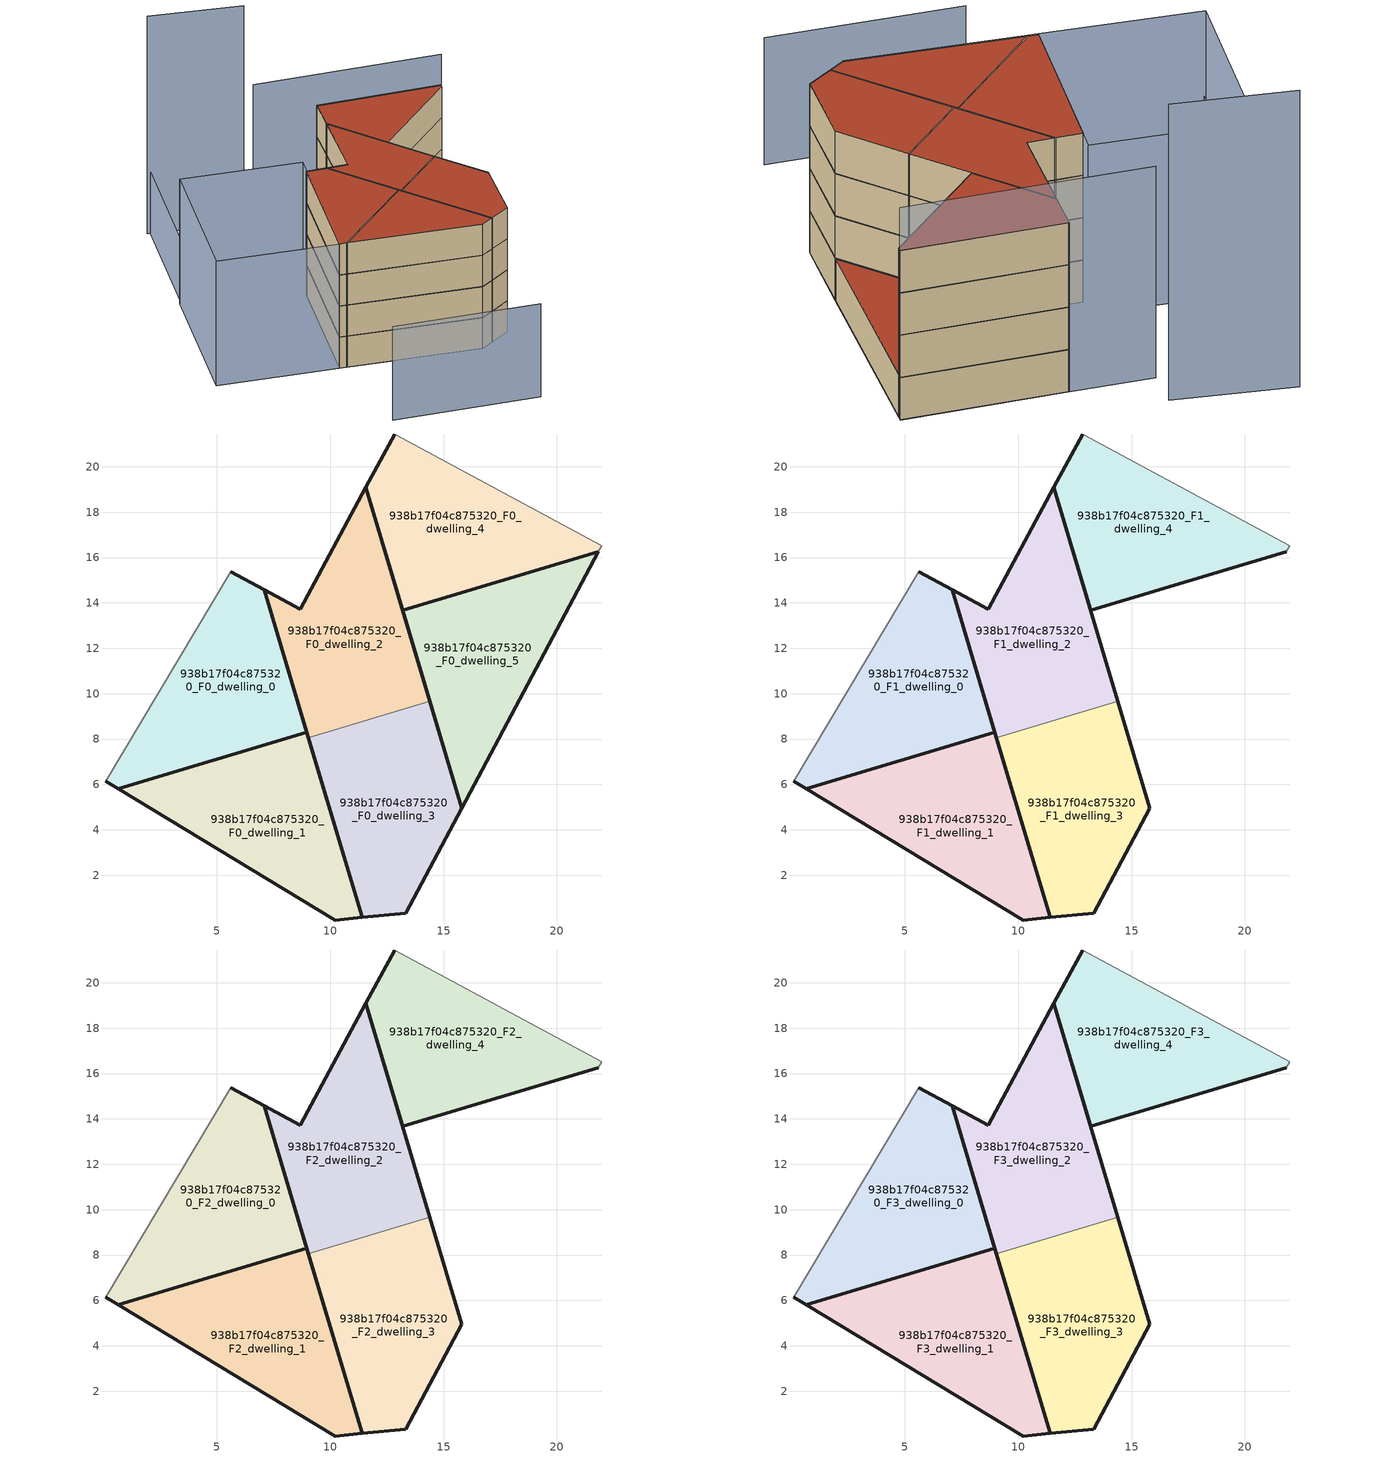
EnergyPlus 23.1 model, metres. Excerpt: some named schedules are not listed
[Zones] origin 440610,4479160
938b17f04c875320_F0_dwelling_0
 floor ground (EU_floor_Construction): 8.98,8.29 7.11,14.57 5.62,15.37 0.12,6.13 0.66,5.81 z0
 wall outside (EU_wall_Construction): 5.62,15.37 7.11,14.57 8.98,8.29 0.66,5.81 0.12,6.13 z0:3
 wall adiabatic (EU_wall_Construction): 0.12,6.13 5.62,15.37 z0:3
938b17f04c875320_F0_dwelling_1
 floor ground (EU_floor_Construction): 11.42,0.14 8.98,8.29 0.66,5.81 10.22,0.03 z0
 wall outside (EU_wall_Construction): 8.98,8.29 11.42,0.14 10.22,0.03 0.66,5.81 8.98,8.29 z0:3
938b17f04c875320_F0_dwelling_2
 floor ground (EU_floor_Construction): 14.39,9.66 11.58,19.09 8.68,13.73 7.11,14.57 9.05,8.06 z0
 wall outside (EU_wall_Construction): 9.05,8.06 7.11,14.57 8.68,13.73 11.58,19.09 14.39,9.66 z0:3
 wall to 938b17f04c875320_F0_dwelling_3 (EU_wall_Construction): 14.39,9.66 9.05,8.06 z0:3
938b17f04c875320_F0_dwelling_3
 floor ground (EU_floor_Construction): 13.33,0.33 15.8,4.96 14.39,9.66 9.05,8.06 11.42,0.14 z0
 wall outside (EU_wall_Construction): 14.39,9.66 15.8,4.96 13.33,0.33 11.42,0.14 9.05,8.06 z0:3
938b17f04c875320_F0_dwelling_4
 floor ground (EU_floor_Construction): 21.82,16.25 21.97,16.52 12.85,21.44 11.58,19.09 13.2,13.67 z0
 wall outside (EU_wall_Construction): 21.82,16.25 13.2,13.67 11.58,19.09 12.85,21.44 z0:3
 wall adiabatic (EU_wall_Construction): 12.85,21.44 21.97,16.52 21.82,16.25 z0:3
938b17f04c875320_F0_dwelling_5
 floor ground (EU_floor_Construction): 15.8,4.96 21.82,16.25 13.2,13.67 z0
 wall outside (EU_wall_Construction): 21.82,16.25 15.8,4.96 13.2,13.67 21.82,16.25 z0:3
 roof outside (EU_roof_Construction): 21.82,16.25 15.8,4.96 13.2,13.67 z3
938b17f04c875320_F1_dwelling_0
 floor to 938b17f04c875320_F0_dwelling_0 (EU_floor_Construction): 8.98,8.29 7.11,14.57 5.62,15.37 0.12,6.13 0.66,5.81 z3
 wall outside (EU_wall_Construction): 5.62,15.37 7.11,14.57 8.98,8.29 0.66,5.81 0.12,6.13 z3:6
 wall adiabatic (EU_wall_Construction): 0.12,6.13 5.62,15.37 z3:6
938b17f04c875320_F1_dwelling_1
 floor to 938b17f04c875320_F0_dwelling_1 (EU_floor_Construction): 11.42,0.14 8.98,8.29 0.66,5.81 10.22,0.03 z3
 wall outside (EU_wall_Construction): 8.98,8.29 11.42,0.14 10.22,0.03 0.66,5.81 8.98,8.29 z3:6
938b17f04c875320_F1_dwelling_2
 floor to 938b17f04c875320_F0_dwelling_2 (EU_floor_Construction): 14.39,9.66 11.58,19.09 8.68,13.73 7.11,14.57 9.05,8.06 z3
 wall outside (EU_wall_Construction): 9.05,8.06 7.11,14.57 8.68,13.73 11.58,19.09 14.39,9.66 z3:6
 wall to 938b17f04c875320_F1_dwelling_3 (EU_wall_Construction): 14.39,9.66 9.05,8.06 z3:6
938b17f04c875320_F1_dwelling_3
 floor to 938b17f04c875320_F0_dwelling_3 (EU_floor_Construction): 13.33,0.33 15.8,4.96 14.39,9.66 9.05,8.06 11.42,0.14 z3
 wall outside (EU_wall_Construction): 14.39,9.66 15.8,4.96 13.33,0.33 11.42,0.14 9.05,8.06 z3:6
938b17f04c875320_F1_dwelling_4
 floor to 938b17f04c875320_F0_dwelling_4 (EU_floor_Construction): 21.82,16.25 21.97,16.52 12.85,21.44 11.58,19.09 13.2,13.67 z3
 wall outside (EU_wall_Construction): 21.82,16.25 13.2,13.67 11.58,19.09 12.85,21.44 z3:6
 wall adiabatic (EU_wall_Construction): 12.85,21.44 21.97,16.52 21.82,16.25 z3:6
938b17f04c875320_F2_dwelling_0
 floor to 938b17f04c875320_F1_dwelling_0 (EU_floor_Construction): 8.98,8.29 7.11,14.57 5.62,15.37 0.12,6.13 0.66,5.81 z6
 wall outside (EU_wall_Construction): 5.62,15.37 7.11,14.57 8.98,8.29 0.66,5.81 0.12,6.13 z6:9
 wall adiabatic (EU_wall_Construction): 0.12,6.13 5.62,15.37 z6:9
938b17f04c875320_F2_dwelling_1
 floor to 938b17f04c875320_F1_dwelling_1 (EU_floor_Construction): 11.42,0.14 8.98,8.29 0.66,5.81 10.22,0.03 z6
 wall outside (EU_wall_Construction): 8.98,8.29 11.42,0.14 10.22,0.03 0.66,5.81 8.98,8.29 z6:9
938b17f04c875320_F2_dwelling_2
 floor to 938b17f04c875320_F1_dwelling_2 (EU_floor_Construction): 14.39,9.66 11.58,19.09 8.68,13.73 7.11,14.57 9.05,8.06 z6
 wall outside (EU_wall_Construction): 9.05,8.06 7.11,14.57 8.68,13.73 11.58,19.09 14.39,9.66 z6:9
 wall to 938b17f04c875320_F2_dwelling_3 (EU_wall_Construction): 14.39,9.66 9.05,8.06 z6:9
938b17f04c875320_F2_dwelling_3
 floor to 938b17f04c875320_F1_dwelling_3 (EU_floor_Construction): 13.33,0.33 15.8,4.96 14.39,9.66 9.05,8.06 11.42,0.14 z6
 wall outside (EU_wall_Construction): 14.39,9.66 15.8,4.96 13.33,0.33 11.42,0.14 9.05,8.06 z6:9
938b17f04c875320_F2_dwelling_4
 floor to 938b17f04c875320_F1_dwelling_4 (EU_floor_Construction): 21.82,16.25 21.97,16.52 12.85,21.44 11.58,19.09 13.2,13.67 z6
 wall outside (EU_wall_Construction): 21.82,16.25 13.2,13.67 11.58,19.09 12.85,21.44 z6:9
 wall adiabatic (EU_wall_Construction): 12.85,21.44 21.97,16.52 21.82,16.25 z6:9
938b17f04c875320_F3_dwelling_0
 floor to 938b17f04c875320_F2_dwelling_0 (EU_floor_Construction): 8.98,8.29 7.11,14.57 5.62,15.37 0.12,6.13 0.66,5.81 z9
 wall outside (EU_wall_Construction): 5.62,15.37 7.11,14.57 8.98,8.29 0.66,5.81 0.12,6.13 z9:12
 wall adiabatic (EU_wall_Construction): 0.12,6.13 5.62,15.37 z9:12
 roof outside (EU_roof_Construction): 7.11,14.57 8.98,8.29 0.66,5.81 0.12,6.13 5.62,15.37 z12
938b17f04c875320_F3_dwelling_1
 floor to 938b17f04c875320_F2_dwelling_1 (EU_floor_Construction): 11.42,0.14 8.98,8.29 0.66,5.81 10.22,0.03 z9
 wall outside (EU_wall_Construction): 8.98,8.29 11.42,0.14 10.22,0.03 0.66,5.81 8.98,8.29 z9:12
 roof outside (EU_roof_Construction): 8.98,8.29 11.42,0.14 10.22,0.03 0.66,5.81 z12
938b17f04c875320_F3_dwelling_2
 floor to 938b17f04c875320_F2_dwelling_2 (EU_floor_Construction): 14.39,9.66 11.58,19.09 8.68,13.73 7.11,14.57 9.05,8.06 z9
 wall outside (EU_wall_Construction): 9.05,8.06 7.11,14.57 8.68,13.73 11.58,19.09 14.39,9.66 z9:12
 wall to 938b17f04c875320_F3_dwelling_3 (EU_wall_Construction): 14.39,9.66 9.05,8.06 z9:12
 roof outside (EU_roof_Construction): 11.58,19.09 14.39,9.66 9.05,8.06 7.11,14.57 8.68,13.73 z12
938b17f04c875320_F3_dwelling_3
 floor to 938b17f04c875320_F2_dwelling_3 (EU_floor_Construction): 13.33,0.33 15.8,4.96 14.39,9.66 9.05,8.06 11.42,0.14 z9
 wall outside (EU_wall_Construction): 14.39,9.66 15.8,4.96 13.33,0.33 11.42,0.14 9.05,8.06 z9:12
 roof outside (EU_roof_Construction): 14.39,9.66 15.8,4.96 13.33,0.33 11.42,0.14 9.05,8.06 z12
938b17f04c875320_F3_dwelling_4
 floor to 938b17f04c875320_F2_dwelling_4 (EU_floor_Construction): 21.82,16.25 21.97,16.52 12.85,21.44 11.58,19.09 13.2,13.67 z9
 wall outside (EU_wall_Construction): 21.82,16.25 13.2,13.67 11.58,19.09 12.85,21.44 z9:12
 wall adiabatic (EU_wall_Construction): 12.85,21.44 21.97,16.52 21.82,16.25 z9:12
 roof outside (EU_roof_Construction): 21.97,16.52 21.82,16.25 13.2,13.67 11.58,19.09 12.85,21.44 z12
shading: -2.07,-2.11 8.64,-8.13 z0:9; 6.32,16.49 0.12,6.13 / 0.12,6.13 -8.58,11.34 / -8.58,11.34 -2.37,21.7 / -2.37,21.7 6.32,16.49 z0:12; 3.09,30.5 -8.47,11.28 z0:6; 21.94,16.46 8.2,23.99 z0:15; 9.35,26.19 2.88,30.62 z0:21
[Building]
EU S2 Campaign: North Axis=0; Terrain=City; Solar Distribution=FullExterior
[Site:Location]
Madrid: Latitude=40.5; Longitude=-3.5; Time Zone=1; Elevation=609
[SizingPeriod:WeatherFileDays]
AnnualSizingPeriod: Begin Month=1; Begin Day of Month=1; End Month=12; End Day of Month=31; Day of Week for Start Day=Monday; Use Weather File Daylight Saving Period=No; Use Weather File Rain and Snow Indicators=No
[MATERIAL]
EU_InternalMass_Material: Roughness=MediumRough; Thickness=0.1; Conductivity=1; Density=1800; Specific Heat=900; Thermal Absorptance=0.9; Solar Absorptance=0.7; Visible Absorptance=0.7
[MATERIAL:NOMASS] Roughness=MediumRough; Thermal Absorptance=0.9; Solar Absorptance=0.7; Visible Absorptance=0.7
Name | Thermal Resistance
EU_wall_NoMass | 1.60022
EU_roof_NoMass | 1.57597
EU_floor_NoMass | 0.470652
[CONSTRUCTION]
EU_wall_Construction: EU_wall_NoMass
EU_roof_Construction: EU_roof_NoMass
EU_floor_Construction: EU_floor_NoMass
EU_InternalMass_Construction: EU_InternalMass_Material
[ZONE] Type=1; Multiplier=1; Ceiling Height=autocalculate; Floor Area=autocalculate; Part of Total Floor Area=Yes
Name | Volume
938b17f04c875320_F0_dwelling_0; 938b17f04c875320_F1_dwelling_0; 938b17f04c875320_F2_dwelling_0; 938b17f04c875320_F3_dwelling_0 | 122.798
938b17f04c875320_F0_dwelling_1; 938b17f04c875320_F1_dwelling_1; 938b17f04c875320_F2_dwelling_1; 938b17f04c875320_F3_dwelling_1 | 122.813
938b17f04c875320_F0_dwelling_2 | 122.792
938b17f04c875320_F1_dwelling_2; 938b17f04c875320_F2_dwelling_2; 938b17f04c875320_F3_dwelling_2 | 122.791
938b17f04c875320_F0_dwelling_3 | 122.811
938b17f04c875320_F1_dwelling_3; 938b17f04c875320_F2_dwelling_3; 938b17f04c875320_F3_dwelling_3 | 122.812
938b17f04c875320_F0_dwelling_4 | 122.821
938b17f04c875320_F1_dwelling_4; 938b17f04c875320_F2_dwelling_4; 938b17f04c875320_F3_dwelling_4 | 122.82
938b17f04c875320_F0_dwelling_5 | 122.803
[INTERNALMASS] Construction=EU_InternalMass_Construction
Name | Zone or ZoneList | Surface Area
938b17f04c875320_F0_dwelling_0_EU_InternalMass | 938b17f04c875320_F0_dwelling_0 | 40.9328
938b17f04c875320_F0_dwelling_1_EU_InternalMass | 938b17f04c875320_F0_dwelling_1 | 40.9375
938b17f04c875320_F0_dwelling_2_EU_InternalMass | 938b17f04c875320_F0_dwelling_2 | 40.9304
938b17f04c875320_F0_dwelling_3_EU_InternalMass | 938b17f04c875320_F0_dwelling_3 | 40.9373
938b17f04c875320_F0_dwelling_4_EU_InternalMass | 938b17f04c875320_F0_dwelling_4 | 40.9401
938b17f04c875320_F0_dwelling_5_EU_InternalMass | 938b17f04c875320_F0_dwelling_5 | 40.9345
938b17f04c875320_F1_dwelling_0_EU_InternalMass | 938b17f04c875320_F1_dwelling_0 | 49.122
938b17f04c875320_F1_dwelling_1_EU_InternalMass | 938b17f04c875320_F1_dwelling_1 | 49.122
938b17f04c875320_F1_dwelling_2_EU_InternalMass | 938b17f04c875320_F1_dwelling_2 | 49.1262
938b17f04c875320_F1_dwelling_3_EU_InternalMass | 938b17f04c875320_F1_dwelling_3 | 49.1238
938b17f04c875320_F1_dwelling_4_EU_InternalMass | 938b17f04c875320_F1_dwelling_4 | 49.1236
938b17f04c875320_F2_dwelling_0_EU_InternalMass | 938b17f04c875320_F2_dwelling_0 | 49.122
938b17f04c875320_F2_dwelling_1_EU_InternalMass | 938b17f04c875320_F2_dwelling_1 | 49.122
938b17f04c875320_F2_dwelling_2_EU_InternalMass | 938b17f04c875320_F2_dwelling_2 | 49.1262
938b17f04c875320_F2_dwelling_3_EU_InternalMass | 938b17f04c875320_F2_dwelling_3 | 49.1238
938b17f04c875320_F2_dwelling_4_EU_InternalMass | 938b17f04c875320_F2_dwelling_4 | 49.1236
938b17f04c875320_F3_dwelling_0_EU_InternalMass | 938b17f04c875320_F3_dwelling_0 | 49.122
938b17f04c875320_F3_dwelling_1_EU_InternalMass | 938b17f04c875320_F3_dwelling_1 | 49.122
938b17f04c875320_F3_dwelling_2_EU_InternalMass | 938b17f04c875320_F3_dwelling_2 | 49.1262
938b17f04c875320_F3_dwelling_3_EU_InternalMass | 938b17f04c875320_F3_dwelling_3 | 49.1238
938b17f04c875320_F3_dwelling_4_EU_InternalMass | 938b17f04c875320_F3_dwelling_4 | 49.1236
[OTHEREQUIPMENT] Fuel Type=Electricity; Design Level Calculation Method=Watts/Area; Power per Zone Floor Area=1; Fraction Latent=0; Fraction Radiant=0; Fraction Lost=0; Carbon Dioxide Generation Rate=0; EndUse Subcategory=EU_Step8_InternalGains
Name | Zone or ZoneList or Space or SpaceList | Schedule
EU_Step8_InternalGain_938b17f04c875320_F0_dwelling_0_f000 | 938b17f04c875320_F0_dwelling_0 | EU_Step8_GainSchedule_938b17f04c875320_F0_dwelling_0_f000
EU_Step8_InternalGain_938b17f04c875320_F0_dwelling_1_f000 | 938b17f04c875320_F0_dwelling_1 | EU_Step8_GainSchedule_938b17f04c875320_F0_dwelling_1_f000
EU_Step8_InternalGain_938b17f04c875320_F0_dwelling_2_f000 | 938b17f04c875320_F0_dwelling_2 | EU_Step8_GainSchedule_938b17f04c875320_F0_dwelling_2_f000
EU_Step8_InternalGain_938b17f04c875320_F0_dwelling_3_f000 | 938b17f04c875320_F0_dwelling_3 | EU_Step8_GainSchedule_938b17f04c875320_F0_dwelling_3_f000
EU_Step8_InternalGain_938b17f04c875320_F0_dwelling_4_f000 | 938b17f04c875320_F0_dwelling_4 | EU_Step8_GainSchedule_938b17f04c875320_F0_dwelling_4_f000
EU_Step8_InternalGain_938b17f04c875320_F0_dwelling_5_f000 | 938b17f04c875320_F0_dwelling_5 | EU_Step8_GainSchedule_938b17f04c875320_F0_dwelling_5_f000
EU_Step8_InternalGain_938b17f04c875320_F1_dwelling_0_f000 | 938b17f04c875320_F1_dwelling_0 | EU_Step8_GainSchedule_938b17f04c875320_F1_dwelling_0_f000
EU_Step8_InternalGain_938b17f04c875320_F1_dwelling_1_f000 | 938b17f04c875320_F1_dwelling_1 | EU_Step8_GainSchedule_938b17f04c875320_F1_dwelling_1_f000
EU_Step8_InternalGain_938b17f04c875320_F1_dwelling_2_f000 | 938b17f04c875320_F1_dwelling_2 | EU_Step8_GainSchedule_938b17f04c875320_F1_dwelling_2_f000
EU_Step8_InternalGain_938b17f04c875320_F1_dwelling_3_f000 | 938b17f04c875320_F1_dwelling_3 | EU_Step8_GainSchedule_938b17f04c875320_F1_dwelling_3_f000
EU_Step8_InternalGain_938b17f04c875320_F1_dwelling_4_f000 | 938b17f04c875320_F1_dwelling_4 | EU_Step8_GainSchedule_938b17f04c875320_F1_dwelling_4_f000
EU_Step8_InternalGain_938b17f04c875320_F2_dwelling_0_f000 | 938b17f04c875320_F2_dwelling_0 | EU_Step8_GainSchedule_938b17f04c875320_F2_dwelling_0_f000
EU_Step8_InternalGain_938b17f04c875320_F2_dwelling_1_f000 | 938b17f04c875320_F2_dwelling_1 | EU_Step8_GainSchedule_938b17f04c875320_F2_dwelling_1_f000
EU_Step8_InternalGain_938b17f04c875320_F2_dwelling_2_f000 | 938b17f04c875320_F2_dwelling_2 | EU_Step8_GainSchedule_938b17f04c875320_F2_dwelling_2_f000
EU_Step8_InternalGain_938b17f04c875320_F2_dwelling_3_f000 | 938b17f04c875320_F2_dwelling_3 | EU_Step8_GainSchedule_938b17f04c875320_F2_dwelling_3_f000
EU_Step8_InternalGain_938b17f04c875320_F2_dwelling_4_f000 | 938b17f04c875320_F2_dwelling_4 | EU_Step8_GainSchedule_938b17f04c875320_F2_dwelling_4_f000
EU_Step8_InternalGain_938b17f04c875320_F3_dwelling_0_f000 | 938b17f04c875320_F3_dwelling_0 | EU_Step8_GainSchedule_938b17f04c875320_F3_dwelling_0_f000
EU_Step8_InternalGain_938b17f04c875320_F3_dwelling_1_f000 | 938b17f04c875320_F3_dwelling_1 | EU_Step8_GainSchedule_938b17f04c875320_F3_dwelling_1_f000
EU_Step8_InternalGain_938b17f04c875320_F3_dwelling_2_f000 | 938b17f04c875320_F3_dwelling_2 | EU_Step8_GainSchedule_938b17f04c875320_F3_dwelling_2_f000
EU_Step8_InternalGain_938b17f04c875320_F3_dwelling_3_f000 | 938b17f04c875320_F3_dwelling_3 | EU_Step8_GainSchedule_938b17f04c875320_F3_dwelling_3_f000
EU_Step8_InternalGain_938b17f04c875320_F3_dwelling_4_f000 | 938b17f04c875320_F3_dwelling_4 | EU_Step8_GainSchedule_938b17f04c875320_F3_dwelling_4_f000
[ZONEVENTILATION:DESIGNFLOWRATE] Schedule=EU_AlwaysOn; Design Flow Rate Calculation Method=AirChanges/Hour; Air Changes per Hour=0.480704; Ventilation Type=Natural; Fan Pressure Rise=0; Fan Total Efficiency=1; Constant Term Coefficient=1; Temperature Term Coefficient=0; Velocity Term Coefficient=0; Velocity Squared Term Coefficient=0; Minimum Indoor Temperature=-100; Maximum Indoor Temperature=100; Delta Temperature=-100; Minimum Outdoor Temperature=-100; Maximum Outdoor Temperature=100; Maximum Wind Speed=40
Name | Zone or ZoneList or Space or SpaceList
EU_ConstantAir_938b17f04c875320_F0_dwelling_0 | 938b17f04c875320_F0_dwelling_0
EU_ConstantAir_938b17f04c875320_F0_dwelling_1 | 938b17f04c875320_F0_dwelling_1
EU_ConstantAir_938b17f04c875320_F0_dwelling_2 | 938b17f04c875320_F0_dwelling_2
EU_ConstantAir_938b17f04c875320_F0_dwelling_3 | 938b17f04c875320_F0_dwelling_3
EU_ConstantAir_938b17f04c875320_F0_dwelling_4 | 938b17f04c875320_F0_dwelling_4
EU_ConstantAir_938b17f04c875320_F0_dwelling_5 | 938b17f04c875320_F0_dwelling_5
EU_ConstantAir_938b17f04c875320_F1_dwelling_0 | 938b17f04c875320_F1_dwelling_0
EU_ConstantAir_938b17f04c875320_F1_dwelling_1 | 938b17f04c875320_F1_dwelling_1
EU_ConstantAir_938b17f04c875320_F1_dwelling_2 | 938b17f04c875320_F1_dwelling_2
EU_ConstantAir_938b17f04c875320_F1_dwelling_3 | 938b17f04c875320_F1_dwelling_3
EU_ConstantAir_938b17f04c875320_F1_dwelling_4 | 938b17f04c875320_F1_dwelling_4
EU_ConstantAir_938b17f04c875320_F2_dwelling_0 | 938b17f04c875320_F2_dwelling_0
EU_ConstantAir_938b17f04c875320_F2_dwelling_1 | 938b17f04c875320_F2_dwelling_1
EU_ConstantAir_938b17f04c875320_F2_dwelling_2 | 938b17f04c875320_F2_dwelling_2
EU_ConstantAir_938b17f04c875320_F2_dwelling_3 | 938b17f04c875320_F2_dwelling_3
EU_ConstantAir_938b17f04c875320_F2_dwelling_4 | 938b17f04c875320_F2_dwelling_4
EU_ConstantAir_938b17f04c875320_F3_dwelling_0 | 938b17f04c875320_F3_dwelling_0
EU_ConstantAir_938b17f04c875320_F3_dwelling_1 | 938b17f04c875320_F3_dwelling_1
EU_ConstantAir_938b17f04c875320_F3_dwelling_2 | 938b17f04c875320_F3_dwelling_2
EU_ConstantAir_938b17f04c875320_F3_dwelling_3 | 938b17f04c875320_F3_dwelling_3
EU_ConstantAir_938b17f04c875320_F3_dwelling_4 | 938b17f04c875320_F3_dwelling_4
[HVACTEMPLATE:THERMOSTAT]
EU_HeatOnly_938b17f04c875320_F0_dwelling_0: Constant Heating Setpoint=20; Constant Cooling Setpoint=50
